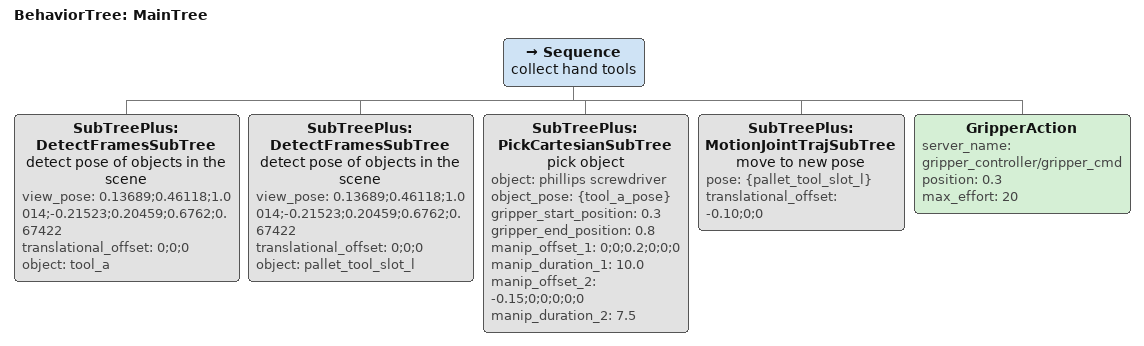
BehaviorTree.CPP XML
<root main_tree_to_execute="MainTree">
    <BehaviorTree ID="MainTree">
        <Sequence name="collect hand tools">

            <SubTreePlus
                ID="DetectFramesSubTree"
                name="detect pose of objects in the scene"
                view_pose="0.13689;0.46118;1.0014;-0.21523;0.20459;0.6762;0.67422"
                translational_offset="0;0;0"
                object="tool_a"
            />
            <SubTreePlus
                ID="DetectFramesSubTree"
                name="detect pose of objects in the scene"
                view_pose="0.13689;0.46118;1.0014;-0.21523;0.20459;0.6762;0.67422"
                translational_offset="0;0;0"
                object="pallet_tool_slot_l"
            />
            <SubTreePlus
                ID="PickCartesianSubTree"
                name="pick object"
                object="phillips screwdriver"
                object_pose="{tool_a_pose}"
                gripper_start_position="0.3"
                gripper_end_position="0.8"
                manip_offset_1="0;0;0.2;0;0;0"
                manip_duration_1="10.0"
                manip_offset_2="-0.15;0;0;0;0;0"
                manip_duration_2="7.5"
            />
            <SubTreePlus
                ID="MotionJointTrajSubTree"
                name="move to new pose"
                pose="{pallet_tool_slot_l}"
                translational_offset="-0.10;0;0"
            />
            <GripperAction
                server_name="gripper_controller/gripper_cmd"
                position="0.3"
                max_effort="20"
            />
        </Sequence>
    </BehaviorTree>
</root>
